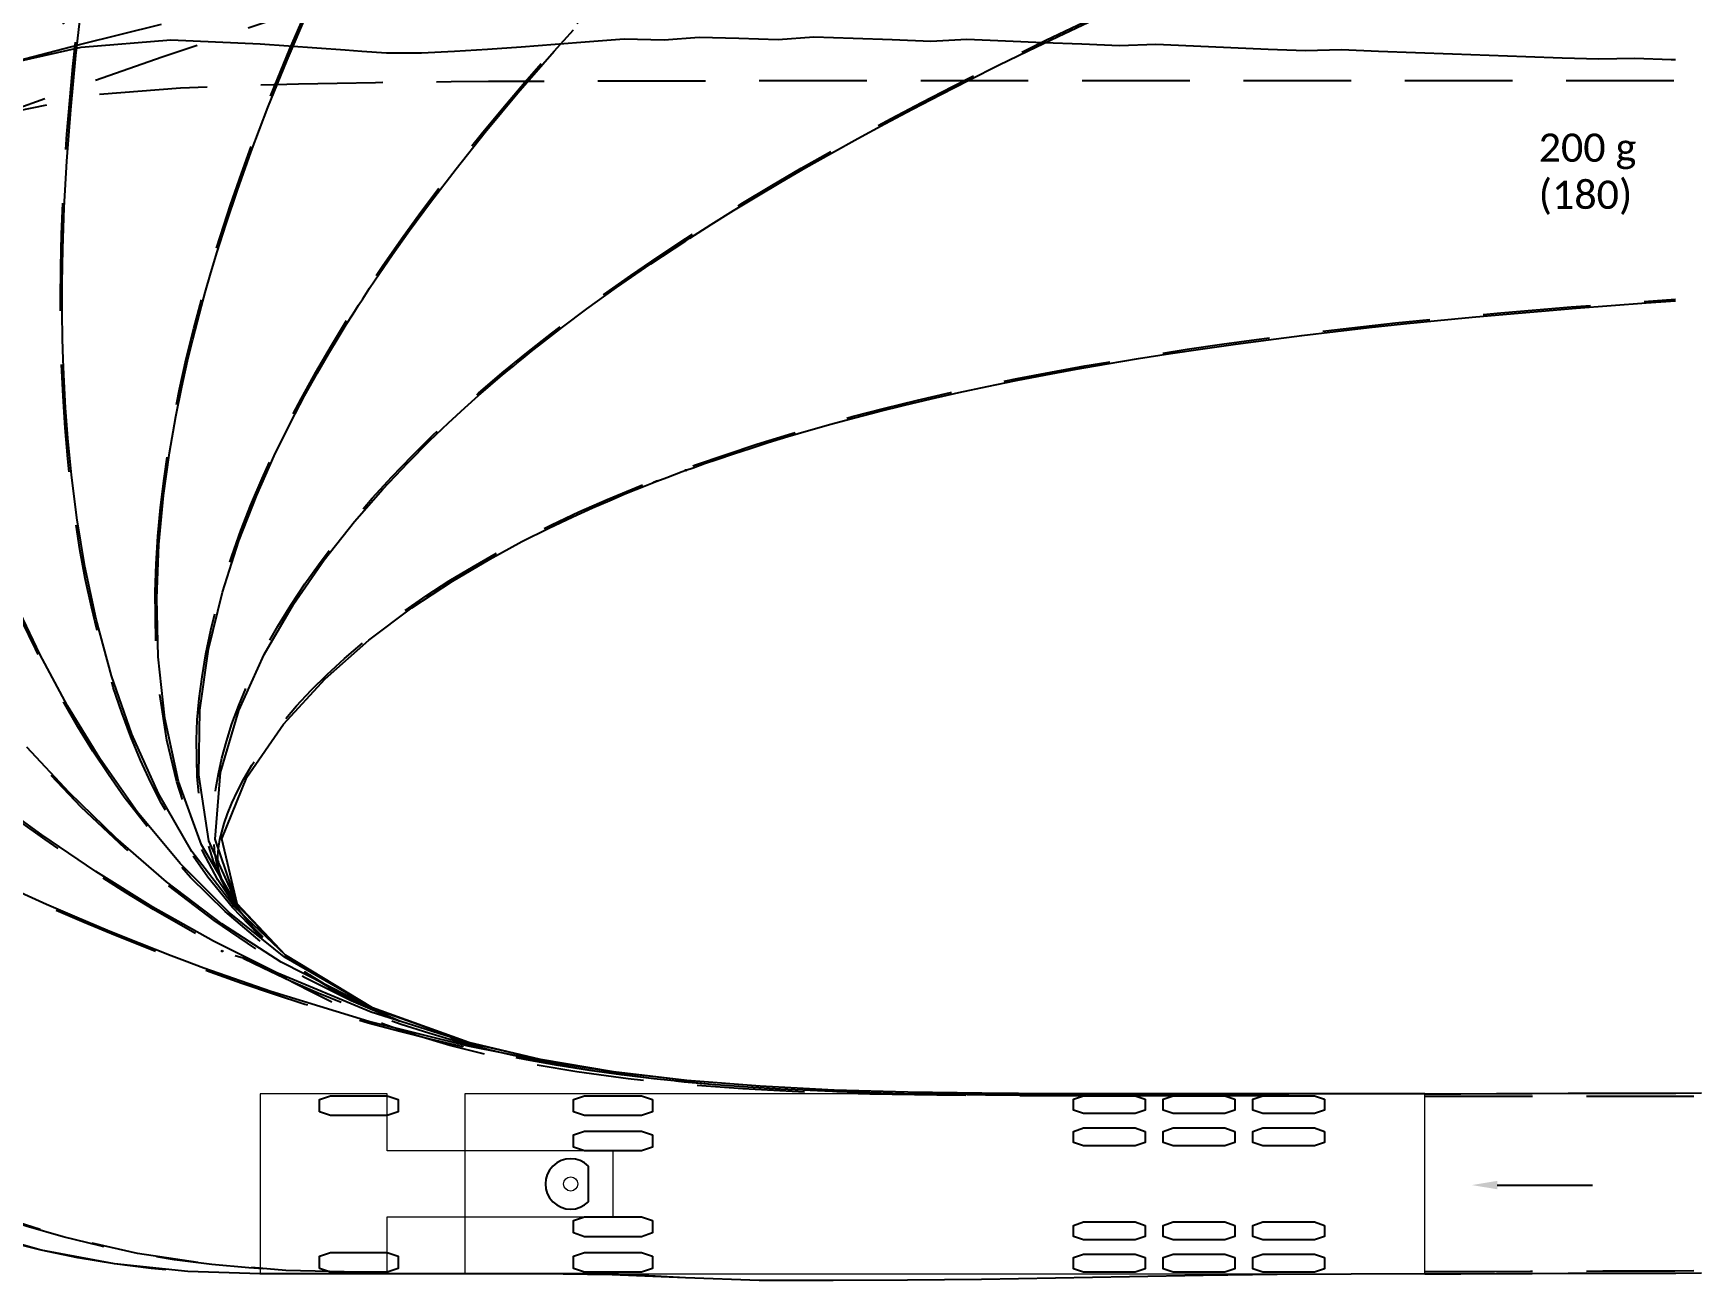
# Model space of a CAD drawing. Header units: millimetres. Extents: x -38.4 to 0, y -9.4 to 33.9.
# Drawn here: x -23.63 to 0, y -0.11 to 17.56 of the extents above; entities that cross this region are included whole.
import ezdxf
from ezdxf import colors
from ezdxf.entities.mleader import LeaderData, LeaderLine
from ezdxf.math import Vec2, Vec3

# ---------------------------------------------------------------- set-up
doc = ezdxf.new("R2010")
doc.units = ezdxf.units.MM
doc.linetypes.add('DASHEDX2', pattern=[1.5, 1, -0.5])
doc.layers.add('Tekst', color=4, linetype='Continuous')
doc.styles.add('Legend', font='CALIBRI.TTF')
doc.styles.get("Standard").update_dxf_attribs({"font": 'romans'})

# ---------------------------------------------------------------- blocks, each defined once
blk = doc.blocks.new('*U3592')
at = {"color": 1, "linetype": 'Continuous', "lineweight": 0, "ltscale": 1.524}
blk.add_lwpolyline([(0, 1.275), (-13.6, 1.275), (-13.6, -1.275), (0, -1.275), (0, 1.275), (0, 1.275)], close=True, dxfattribs=at)
at = {"color": 2, "linetype": 'Continuous', "ltscale": 1.524, "flags": 128}
for points in [[(-12.178, 1.043752), (-12.178, 1.202248), (-12.03576, 1.25), (-11.30424, 1.25), (-11.162, 1.202248), (-11.162, 1.043752), (-11.30424, 0.996), (-12.03576, 0.996)], [(-10.908, 1.043752), (-10.908, 1.202248), (-10.76576, 1.25), (-10.03424, 1.25), (-9.892, 1.202248), (-9.892, 1.043752), (-10.03424, 0.996), (-10.76576, 0.996)], [(-9.638, 1.043752), (-9.638, 1.202248), (-9.49576, 1.25), (-8.76424, 1.25), (-8.622, 1.202248), (-8.622, 1.043752), (-8.76424, 0.996), (-9.49576, 0.996)], [(-12.178, 0.586552), (-12.178, 0.745048), (-12.03576, 0.7928), (-11.30424, 0.7928), (-11.162, 0.745048), (-11.162, 0.586552), (-11.30424, 0.5388), (-12.03576, 0.5388)], [(-10.908, 0.586552), (-10.908, 0.745048), (-10.76576, 0.7928), (-10.03424, 0.7928), (-9.892, 0.745048), (-9.892, 0.586552), (-10.03424, 0.5388), (-10.76576, 0.5388)], [(-9.638, 0.586552), (-9.638, 0.745048), (-9.49576, 0.7928), (-8.76424, 0.7928), (-8.622, 0.745048), (-8.622, 0.586552), (-8.76424, 0.5388), (-9.49576, 0.5388)], [(-12.178, -0.745048), (-12.178, -0.586552), (-12.03576, -0.5388), (-11.30424, -0.5388), (-11.162, -0.586552), (-11.162, -0.745048), (-11.30424, -0.7928), (-12.03576, -0.7928)], [(-10.908, -0.745048), (-10.908, -0.586552), (-10.76576, -0.5388), (-10.03424, -0.5388), (-9.892, -0.586552), (-9.892, -0.745048), (-10.03424, -0.7928), (-10.76576, -0.7928)], [(-9.638, -0.745048), (-9.638, -0.586552), (-9.49576, -0.5388), (-8.76424, -0.5388), (-8.622, -0.586552), (-8.622, -0.745048), (-8.76424, -0.7928), (-9.49576, -0.7928)], [(-12.178, -1.202248), (-12.178, -1.043752), (-12.03576, -0.996), (-11.30424, -0.996), (-11.162, -1.043752), (-11.162, -1.202248), (-11.30424, -1.25), (-12.03576, -1.25)], [(-10.908, -1.202248), (-10.908, -1.043752), (-10.76576, -0.996), (-10.03424, -0.996), (-9.892, -1.043752), (-9.892, -1.202248), (-10.03424, -1.25), (-10.76576, -1.25)], [(-9.638, -1.202248), (-9.638, -1.043752), (-9.49576, -0.996), (-8.76424, -0.996), (-8.622, -1.043752), (-8.622, -1.202248), (-8.76424, -1.25), (-9.49576, -1.25)]]:
    blk.add_lwpolyline(points, close=True, dxfattribs=at)
at = {"color": 1, "lineweight": 0}
blk.add_circle((-1.5, 0), 0.1, dxfattribs=at)
blk = doc.blocks.new('*U3593')
at = {"color": 1, "linetype": 'Continuous', "ltscale": 1.524}
blk.add_line((-4.653, 0.253), (-4.653, -0.253), dxfattribs=at)
at = {"color": 2, "linetype": 'Continuous', "ltscale": 1.524, "flags": 128}
for points in [[(-5.559, 1.023), (-5.559, 1.197), (-5.402, 1.25), (-4.598, 1.25), (-4.441, 1.197), (-4.441, 1.023), (-4.598, 0.971), (-5.402, 0.971)], [(-5.559, 0.52), (-5.559, 0.695), (-5.402, 0.747), (-4.598, 0.747), (-4.441, 0.695), (-4.441, 0.52), (-4.598, 0.468), (-5.402, 0.468)], [(-5.559, -0.695), (-5.559, -0.52), (-5.402, -0.468), (-4.598, -0.468), (-4.441, -0.52), (-4.441, -0.695), (-4.598, -0.747), (-5.402, -0.747)], [(-5.559, -1.197), (-5.559, -1.023), (-5.402, -0.971), (-4.598, -0.971), (-4.441, -1.023), (-4.441, -1.197), (-4.598, -1.25), (-5.402, -1.25)]]:
    blk.add_lwpolyline(points, close=True, dxfattribs=at)
at = {"color": 1, "linetype": 'Continuous', "lineweight": 0, "ltscale": 1.524}
blk.add_lwpolyline([(0, 1.275), (-1.8, 1.275), (-1.8, 0.468), (-5, 0.468), (-5, -0.468), (-1.8, -0.468), (-1.8, -1.275), (0, -1.275), (0, 1.275), (0, 1.275)], close=True, dxfattribs=at)
at = {"color": 1, "linetype": 'Continuous', "ltscale": 1.524}
blk.add_arc((-4.4, 0), 0.357, 225, 135, dxfattribs=at)
blk = doc.blocks.new('*U3591')
at = {"color": 2, "linetype": 'Continuous', "ltscale": 1.524, "flags": 128}
for points in [[(-0.559, 1.023), (-0.559, 1.197), (-0.402, 1.25), (0.402, 1.25), (0.559, 1.197), (0.559, 1.023), (0.402, 0.971), (-0.402, 0.971)], [(-0.559, -1.197), (-0.559, -1.023), (-0.402, -0.971), (0.402, -0.971), (0.559, -1.023), (0.559, -1.197), (0.402, -1.25), (-0.402, -1.25)]]:
    blk.add_lwpolyline(points, close=True, dxfattribs=at)
at = {"rotation": 180}
for name, p in [('*U3593', (-1.4, 0)), ('*U3592', (1.5, 0))]:
    blk.add_blockref(name, p, dxfattribs=at)
blk = doc.blocks.new('*U3601')
at = {"color": 2, "lineweight": 0}
blk.add_circle((0, 0), 0.0127, dxfattribs=at)
blk = doc.blocks.new('*U3602')
at = {"color": 2, "lineweight": 0}
blk.add_circle((0, 0), 0.0127, dxfattribs=at)
blk = doc.blocks.new('*U3603')
at = {"color": 2, "lineweight": 0}
blk.add_circle((0, 0), 0.0127, dxfattribs=at)
blk = doc.blocks.new('*U3604')
at = {"color": 1, "lineweight": 0}
blk.add_circle((0, 0), 0.0127, dxfattribs=at)
blk = doc.blocks.new('*U3606')
at = {"color": 1, "linetype": 'Continuous', "lineweight": 0, "ltscale": 1.524}
blk.add_lwpolyline([(0, 1.275), (-13.6, 1.275), (-13.6, -1.275), (0, -1.275), (0, 1.275), (0, 1.275)], close=True, dxfattribs=at)
at = {"color": 2, "linetype": 'Continuous', "ltscale": 1.524, "flags": 128}
for points in [[(-12.178, 1.043752), (-12.178, 1.202248), (-12.03576, 1.25), (-11.30424, 1.25), (-11.162, 1.202248), (-11.162, 1.043752), (-11.30424, 0.996), (-12.03576, 0.996)], [(-10.908, 1.043752), (-10.908, 1.202248), (-10.76576, 1.25), (-10.03424, 1.25), (-9.892, 1.202248), (-9.892, 1.043752), (-10.03424, 0.996), (-10.76576, 0.996)], [(-9.638, 1.043752), (-9.638, 1.202248), (-9.49576, 1.25), (-8.76424, 1.25), (-8.622, 1.202248), (-8.622, 1.043752), (-8.76424, 0.996), (-9.49576, 0.996)], [(-12.178, 0.586552), (-12.178, 0.745048), (-12.03576, 0.7928), (-11.30424, 0.7928), (-11.162, 0.745048), (-11.162, 0.586552), (-11.30424, 0.5388), (-12.03576, 0.5388)], [(-10.908, 0.586552), (-10.908, 0.745048), (-10.76576, 0.7928), (-10.03424, 0.7928), (-9.892, 0.745048), (-9.892, 0.586552), (-10.03424, 0.5388), (-10.76576, 0.5388)], [(-9.638, 0.586552), (-9.638, 0.745048), (-9.49576, 0.7928), (-8.76424, 0.7928), (-8.622, 0.745048), (-8.622, 0.586552), (-8.76424, 0.5388), (-9.49576, 0.5388)], [(-12.178, -0.745048), (-12.178, -0.586552), (-12.03576, -0.5388), (-11.30424, -0.5388), (-11.162, -0.586552), (-11.162, -0.745048), (-11.30424, -0.7928), (-12.03576, -0.7928)], [(-10.908, -0.745048), (-10.908, -0.586552), (-10.76576, -0.5388), (-10.03424, -0.5388), (-9.892, -0.586552), (-9.892, -0.745048), (-10.03424, -0.7928), (-10.76576, -0.7928)], [(-9.638, -0.745048), (-9.638, -0.586552), (-9.49576, -0.5388), (-8.76424, -0.5388), (-8.622, -0.586552), (-8.622, -0.745048), (-8.76424, -0.7928), (-9.49576, -0.7928)], [(-12.178, -1.202248), (-12.178, -1.043752), (-12.03576, -0.996), (-11.30424, -0.996), (-11.162, -1.043752), (-11.162, -1.202248), (-11.30424, -1.25), (-12.03576, -1.25)], [(-10.908, -1.202248), (-10.908, -1.043752), (-10.76576, -0.996), (-10.03424, -0.996), (-9.892, -1.043752), (-9.892, -1.202248), (-10.03424, -1.25), (-10.76576, -1.25)], [(-9.638, -1.202248), (-9.638, -1.043752), (-9.49576, -0.996), (-8.76424, -0.996), (-8.622, -1.043752), (-8.622, -1.202248), (-8.76424, -1.25), (-9.49576, -1.25)]]:
    blk.add_lwpolyline(points, close=True, dxfattribs=at)
at = {"color": 1, "lineweight": 0}
blk.add_circle((-1.5, 0), 0.1, dxfattribs=at)
blk = doc.blocks.new('*U3607')
at = {"color": 1, "linetype": 'Continuous', "ltscale": 1.524}
blk.add_line((-4.653, 0.253), (-4.653, -0.253), dxfattribs=at)
at = {"color": 2, "linetype": 'Continuous', "ltscale": 1.524, "flags": 128}
for points in [[(-5.559, 1.023), (-5.559, 1.197), (-5.402, 1.25), (-4.598, 1.25), (-4.441, 1.197), (-4.441, 1.023), (-4.598, 0.971), (-5.402, 0.971)], [(-5.559, 0.52), (-5.559, 0.695), (-5.402, 0.747), (-4.598, 0.747), (-4.441, 0.695), (-4.441, 0.52), (-4.598, 0.468), (-5.402, 0.468)], [(-5.559, -0.695), (-5.559, -0.52), (-5.402, -0.468), (-4.598, -0.468), (-4.441, -0.52), (-4.441, -0.695), (-4.598, -0.747), (-5.402, -0.747)], [(-5.559, -1.197), (-5.559, -1.023), (-5.402, -0.971), (-4.598, -0.971), (-4.441, -1.023), (-4.441, -1.197), (-4.598, -1.25), (-5.402, -1.25)]]:
    blk.add_lwpolyline(points, close=True, dxfattribs=at)
at = {"color": 1, "linetype": 'Continuous', "lineweight": 0, "ltscale": 1.524}
blk.add_lwpolyline([(0, 1.275), (-1.8, 1.275), (-1.8, 0.468), (-5, 0.468), (-5, -0.468), (-1.8, -0.468), (-1.8, -1.275), (0, -1.275), (0, 1.275), (0, 1.275)], close=True, dxfattribs=at)
at = {"color": 1, "linetype": 'Continuous', "ltscale": 1.524}
blk.add_arc((-4.4, 0), 0.357, 225, 135, dxfattribs=at)
blk = doc.blocks.new('*U3605')
at = {"color": 2, "linetype": 'Continuous', "ltscale": 1.524, "flags": 128}
for points in [[(-0.559, 1.023), (-0.559, 1.197), (-0.402, 1.25), (0.402, 1.25), (0.559, 1.197), (0.559, 1.023), (0.402, 0.971), (-0.402, 0.971)], [(-0.559, -1.197), (-0.559, -1.023), (-0.402, -0.971), (0.402, -0.971), (0.559, -1.023), (0.559, -1.197), (0.402, -1.25), (-0.402, -1.25)]]:
    blk.add_lwpolyline(points, close=True, dxfattribs=at)
at = {"rotation": 180}
for name, p in [('*U3607', (-1.4, 0)), ('*U3606', (1.5, 0))]:
    blk.add_blockref(name, p, dxfattribs=at)
blk = doc.blocks.new('*U3608')
at = {"color": 2, "lineweight": 0}
blk.add_circle((0, 0), 0.0127, dxfattribs=at)
blk = doc.blocks.new('*U3609')
at = {"color": 2, "lineweight": 0}
blk.add_circle((0, 0), 0.0127, dxfattribs=at)
blk = doc.blocks.new('*U3610')
at = {"color": 2, "lineweight": 0}
blk.add_circle((0, 0), 0.0127, dxfattribs=at)
blk = doc.blocks.new('*U3611')
at = {"color": 1, "lineweight": 0}
blk.add_circle((0, 0), 0.0127, dxfattribs=at)
blk = doc.blocks.new('SVT A')
at = {"color": 2, "linetype": 'DASHEDX2', "ltscale": 1.524, "flags": 128}
for points in [[(-22.388, 6.804), (-22.566, 7.061), (-22.785, 7.393), (-22.998, 7.738), (-23.206, 8.095), (-23.407, 8.463), (-23.601, 8.841), (-23.789, 9.23), (-23.97, 9.628), (-24.145, 10.034), (-24.313, 10.449), (-24.474, 10.871), (-24.628, 11.3), (-24.776, 11.736), (-24.917, 12.177), (-25.052, 12.624), (-25.181, 13.076), (-25.304, 13.533), (-25.421, 13.994), (-25.532, 14.459), (-25.638, 14.927), (-25.739, 15.398), (-25.835, 15.873), (-25.926, 16.35), (-26.012, 16.83), (-26.094, 17.312), (-26.172, 17.796), (-26.246, 18.283), (-26.316, 18.77), (-26.383, 19.26), (-26.445, 19.751), (-26.505, 20.243), (-26.561, 20.736), (-26.615, 21.231), (-26.665, 21.727), (-26.713, 22.223), (-26.758, 22.72), (-26.801, 23.219), (-26.842, 23.718), (-26.88, 24.217), (-26.917, 24.717), (-26.951, 25.218), (-26.983, 25.719), (-27.014, 26.221), (-27.043, 26.723), (-27.071, 27.226), (-27.097, 27.729), (-27.121, 28.232), (-27.144, 28.736), (-27.166, 29.24), (-27.187, 29.744), (-27.207, 30.249), (-27.225, 30.753), (-27.243, 31.258), (-27.259, 31.763), (-27.275, 32.269), (-27.29, 32.774), (-27.304, 33.28), (-27.317, 33.786), (-27.32, 33.884)], [(-21.965, 6.951), (-22.11, 7.266), (-22.247, 7.596), (-22.376, 7.94), (-22.498, 8.297), (-22.61, 8.666), (-22.714, 9.047), (-22.808, 9.439), (-22.894, 9.841), (-22.969, 10.252), (-23.036, 10.671), (-23.093, 11.099), (-23.14, 11.533), (-23.179, 11.973), (-23.208, 12.42), (-23.229, 12.871), (-23.242, 13.327), (-23.246, 13.788), (-23.242, 14.252), (-23.23, 14.719), (-23.211, 15.189), (-23.185, 15.662), (-23.153, 16.136), (-23.113, 16.613), (-23.068, 17.092), (-23.017, 17.572), (-22.96, 18.053), (-22.897, 18.535), (-22.83, 19.019), (-22.758, 19.503), (-22.681, 19.987), (-22.599, 20.473), (-22.514, 20.958), (-22.425, 21.444), (-22.332, 21.931), (-22.235, 22.417), (-22.136, 22.904), (-22.033, 23.391), (-21.927, 23.878), (-21.818, 24.365), (-21.706, 24.852), (-21.593, 25.339), (-21.476, 25.827), (-21.358, 26.314), (-21.237, 26.801), (-21.114, 27.287), (-20.99, 27.774), (-20.863, 28.261), (-20.735, 28.748), (-20.605, 29.234), (-20.474, 29.721), (-20.342, 30.207), (-20.208, 30.693), (-20.072, 31.179), (-19.936, 31.665), (-19.798, 32.151), (-19.66, 32.637), (-19.52, 33.122), (-19.379, 33.608), (-19.299, 33.884)], [(-21.892, 10.041), (-21.867, 10.438), (-21.829, 10.843), (-21.779, 11.254), (-21.717, 11.671), (-21.644, 12.093), (-21.559, 12.52), (-21.464, 12.95), (-21.358, 13.383), (-21.242, 13.818), (-21.116, 14.256), (-20.98, 14.695), (-20.836, 15.135), (-20.683, 15.577), (-20.522, 16.018), (-20.354, 16.461), (-20.178, 16.903), (-19.995, 17.345), (-19.805, 17.787), (-19.61, 18.229), (-19.408, 18.67), (-19.201, 19.11), (-18.988, 19.55), (-18.771, 19.989), (-18.549, 20.428), (-18.322, 20.865), (-18.092, 21.302), (-17.857, 21.738), (-17.619, 22.173), (-17.377, 22.607), (-17.132, 23.041), (-16.884, 23.473), (-16.633, 23.905), (-16.379, 24.335), (-16.123, 24.765), (-15.864, 25.194), (-15.603, 25.623), (-15.339, 26.051), (-15.074, 26.477), (-14.807, 26.904), (-14.538, 27.329), (-14.267, 27.754), (-13.994, 28.178), (-13.72, 28.602), (-13.445, 29.025), (-13.168, 29.448), (-12.89, 29.87), (-12.611, 30.291), (-12.331, 30.712), (-12.049, 31.133), (-11.767, 31.553), (-11.484, 31.973), (-11.199, 32.392), (-10.914, 32.811), (-10.628, 33.23), (-10.342, 33.648), (-10.179, 33.884)], [(-21.307, 7.838), (-21.281, 8.137), (-21.24, 8.448), (-21.186, 8.771), (-21.117, 9.105), (-21.033, 9.447), (-20.933, 9.797), (-20.82, 10.154), (-20.691, 10.517), (-20.548, 10.884), (-20.39, 11.256), (-20.219, 11.63), (-20.035, 12.006), (-19.838, 12.384), (-19.629, 12.763), (-19.407, 13.142), (-19.175, 13.521), (-18.932, 13.899), (-18.679, 14.276), (-18.417, 14.652), (-18.145, 15.026), (-17.865, 15.399), (-17.577, 15.77), (-17.281, 16.138), (-16.978, 16.505), (-16.669, 16.869), (-16.353, 17.232), (-16.032, 17.591), (-15.704, 17.949), (-15.372, 18.304), (-15.035, 18.657), (-14.693, 19.008), (-14.347, 19.357), (-13.997, 19.703), (-13.644, 20.048), (-13.286, 20.39), (-12.926, 20.731), (-12.562, 21.069), (-12.196, 21.406), (-11.826, 21.741), (-11.455, 22.074), (-11.08, 22.405), (-10.704, 22.735), (-10.326, 23.064), (-9.945, 23.39), (-9.563, 23.716), (-9.179, 24.04), (-8.793, 24.363), (-8.406, 24.685), (-8.017, 25.006), (-7.627, 25.325), (-7.236, 25.644), (-6.843, 25.961), (-6.45, 26.278), (-6.055, 26.593), (-5.659, 26.908), (-5.263, 27.222), (-4.865, 27.535), (-4.467, 27.847), (-4.068, 28.159), (-3.668, 28.47), (-3.268, 28.781), (-2.867, 29.09), (-2.465, 29.4), (-2.062, 29.708), (-1.74, 29.955)], [(-19.019, 0.011), (-20.055, 0.037), (-21.102, 0.121), (-22.155, 0.275), (-23.208, 0.512), (-24.249, 0.844), (-25.265, 1.281), (-26.239, 1.834), (-27.15, 2.507), (-27.973, 3.301), (-28.684, 4.212), (-29.254, 5.23), (-29.655, 6.336), (-29.872, 7.491), (-29.923, 8.664), (-29.81, 9.833), (-29.532, 10.975), (-29.098, 12.066), (-28.517, 13.082), (-27.894, 14.026), (-27.268, 14.939), (-26.643, 15.829), (-26.022, 16.702), (-25.404, 17.562), (-24.791, 18.412), (-24.18, 19.256), (-23.572, 20.095), (-22.966, 20.93), (-22.362, 21.762), (-22.061, 22.177)], [(-14.841, 2.75), (-15.263, 2.802), (-15.672, 2.86), (-16.068, 2.925), (-16.458, 2.999), (-16.85, 3.082), (-17.242, 3.176), (-17.635, 3.28), (-18.027, 3.395), (-18.419, 3.521), (-18.811, 3.658), (-19.202, 3.806), (-19.594, 3.966), (-19.985, 4.136), (-20.375, 4.318), (-20.765, 4.51), (-21.154, 4.713), (-21.542, 4.927), (-21.928, 5.15), (-22.314, 5.384), (-22.697, 5.626), (-23.079, 5.878), (-23.46, 6.139), (-23.838, 6.408), (-24.214, 6.685), (-24.588, 6.97), (-24.96, 7.262), (-25.329, 7.561), (-25.696, 7.866), (-26.061, 8.178), (-26.424, 8.495), (-26.784, 8.818), (-27.142, 9.147), (-27.497, 9.48), (-27.85, 9.818), (-28.201, 10.16), (-28.55, 10.506), (-28.896, 10.856), (-29.241, 11.21), (-29.583, 11.567), (-29.923, 11.928), (-30.262, 12.291), (-30.599, 12.657), (-30.933, 13.026), (-31.267, 13.398), (-31.598, 13.772), (-31.928, 14.148), (-32.257, 14.526), (-32.583, 14.906), (-32.909, 15.288), (-33.233, 15.672), (-33.556, 16.057), (-33.878, 16.444), (-34.199, 16.832), (-34.518, 17.222), (-34.837, 17.613), (-35.154, 18.005), (-35.47, 18.398), (-35.786, 18.792), (-36.101, 19.188), (-36.415, 19.584), (-36.728, 19.981), (-37.04, 20.379), (-37.352, 20.778), (-37.663, 21.177), (-37.911, 21.497)], [(-21.051, 6.825), (-21.045, 6.865), (-21.009, 7.072), (-20.96, 7.295), (-20.896, 7.531), (-20.816, 7.779), (-20.72, 8.04), (-20.607, 8.31), (-20.477, 8.588), (-20.33, 8.874), (-20.166, 9.166), (-19.984, 9.463), (-19.785, 9.763), (-19.569, 10.066), (-19.338, 10.369), (-19.091, 10.673), (-18.83, 10.977), (-18.554, 11.279), (-18.265, 11.579), (-17.963, 11.877), (-17.648, 12.172), (-17.323, 12.464), (-16.987, 12.752), (-16.641, 13.036), (-16.285, 13.317), (-15.921, 13.593), (-15.548, 13.865), (-15.168, 14.133), (-14.781, 14.396), (-14.387, 14.656), (-13.987, 14.911), (-13.581, 15.161), (-13.17, 15.408), (-12.754, 15.651), (-12.334, 15.89), (-11.909, 16.125), (-11.48, 16.357), (-11.048, 16.585), (-10.612, 16.81), (-10.173, 17.031), (-9.731, 17.249), (-9.287, 17.464), (-8.84, 17.677), (-8.39, 17.886), (-7.938, 18.093), (-7.485, 18.297), (-7.029, 18.499), (-6.572, 18.699), (-6.113, 18.896), (-5.652, 19.091), (-5.19, 19.285), (-4.727, 19.476), (-4.262, 19.666), (-3.796, 19.854), (-3.329, 20.04), (-2.861, 20.225), (-2.393, 20.408), (-1.923, 20.59), (-1.452, 20.77), (-0.981, 20.949), (-0.509, 21.127), (-0.368, 21.18)], [(-19.019, 0.011), (-20.055, 0.037), (-21.102, 0.121), (-22.155, 0.275), (-23.208, 0.512), (-24.249, 0.844), (-25.265, 1.281), (-26.239, 1.834), (-27.15, 2.507), (-27.973, 3.301), (-28.684, 4.212), (-29.254, 5.23), (-29.675, 6.298), (-30.052, 7.346), (-30.409, 8.378), (-30.752, 9.396), (-31.086, 10.403), (-31.415, 11.401), (-31.739, 12.392), (-32.061, 13.378), (-32.38, 14.359), (-32.699, 15.337), (-33.016, 16.313), (-33.333, 17.287), (-33.649, 18.259), (-33.964, 19.231), (-34.279, 20.199), (-34.342, 20.393)], [(-19.019, 0.011), (-20.055, 0.037), (-21.102, 0.121), (-22.155, 0.275), (-23.208, 0.512), (-24.249, 0.844), (-25.265, 1.281), (-26.239, 1.834), (-27.15, 2.507), (-27.973, 3.301), (-28.684, 4.212), (-29.254, 5.23), (-29.655, 6.336), (-29.872, 7.491), (-29.923, 8.664), (-29.81, 9.833), (-29.532, 10.975), (-29.098, 12.066), (-28.514, 13.085), (-27.792, 14.012), (-26.948, 14.828), (-26.061, 15.543), (-25.181, 16.224), (-24.31, 16.882), (-23.448, 17.523), (-22.593, 18.152), (-21.745, 18.773), (-20.903, 19.388), (-20.483, 19.694)], [(-19.019, 0.011), (-20.055, 0.037), (-21.102, 0.121), (-22.155, 0.275), (-23.208, 0.512), (-24.249, 0.844), (-25.265, 1.281), (-26.239, 1.834), (-27.15, 2.507), (-27.973, 3.301), (-28.684, 4.212), (-29.254, 5.23), (-29.655, 6.336), (-29.872, 7.491), (-29.923, 8.664), (-29.81, 9.833), (-29.532, 10.975), (-29.098, 12.066), (-28.514, 13.085), (-27.792, 14.012), (-26.948, 14.828), (-25.997, 15.518), (-24.959, 16.067), (-23.889, 16.487), (-22.84, 16.868), (-21.807, 17.228), (-20.787, 17.573), (-19.779, 17.909), (-18.88, 18.205)], [(-19.019, 0.011), (-20.055, 0.037), (-21.102, 0.121), (-22.155, 0.275), (-23.208, 0.512), (-24.249, 0.844), (-25.265, 1.281), (-26.239, 1.834), (-27.15, 2.507), (-27.973, 3.301), (-28.684, 4.212), (-29.254, 5.23), (-29.655, 6.336), (-29.872, 7.491), (-29.923, 8.664), (-29.81, 9.833), (-29.545, 10.965), (-29.241, 12.046), (-28.927, 13.1), (-28.607, 14.133), (-28.287, 15.149), (-27.966, 16.153), (-27.646, 17.148), (-27.486, 17.642)], [(-19.019, 0.011), (-20.055, 0.037), (-21.102, 0.121), (-22.155, 0.275), (-23.208, 0.512), (-24.249, 0.844), (-25.265, 1.281), (-26.239, 1.834), (-27.15, 2.507), (-27.973, 3.301), (-28.684, 4.212), (-29.254, 5.23), (-29.655, 6.336), (-29.872, 7.491), (-29.923, 8.664), (-29.81, 9.833), (-29.532, 10.975), (-29.098, 12.066), (-28.514, 13.085), (-27.792, 14.012), (-26.948, 14.828), (-25.997, 15.518), (-24.959, 16.067), (-23.853, 16.464), (-22.703, 16.702), (-21.547, 16.791), (-20.426, 16.834), (-20.205, 16.84)], [(-20.205, 16.84), (-19.874, 16.848), (-19.327, 16.859), (-18.785, 16.868), (-18.247, 16.874), (-17.712, 16.879), (-17.181, 16.883), (-16.653, 16.886), (-16.127, 16.888), (-15.603, 16.89), (-15.082, 16.891), (-14.562, 16.892), (-14.043, 16.892), (-13.526, 16.893), (-13.01, 16.893), (-12.495, 16.894), (-11.981, 16.894), (-11.468, 16.894), (-10.955, 16.894), (-10.442, 16.894), (-9.931, 16.894), (-9.419, 16.894), (-8.908, 16.894), (-8.398, 16.895), (-7.887, 16.895), (-7.377, 16.895), (-6.87, 16.895), (-6.359, 16.895), (-5.85, 16.895), (-5.34, 16.895), (-4.83, 16.895), (-4.321, 16.895), (-3.811, 16.895), (-3.302, 16.895), (-2.793, 16.895), (-2.284, 16.895), (-1.775, 16.895), (-1.266, 16.895), (-0.757, 16.895), (-0.368, 16.895)], [(-19.019, 0.011), (-20.055, 0.037), (-21.102, 0.121), (-22.155, 0.275), (-23.208, 0.512), (-24.249, 0.844), (-25.265, 1.281), (-26.239, 1.834), (-27.15, 2.507), (-27.973, 3.301), (-28.684, 4.212), (-29.254, 5.23), (-29.655, 6.336), (-29.872, 7.491), (-29.948, 8.641), (-29.988, 9.757), (-30.012, 10.852), (-30.025, 11.929), (-30.033, 12.992), (-30.038, 14.044), (-30.041, 15.087), (-30.042, 16.123), (-30.042, 16.226)], [(-21.017, 5.829), (-21.018, 5.855), (-21.017, 5.907), (-21.012, 5.97), (-21.002, 6.048), (-20.986, 6.139), (-20.961, 6.246), (-20.925, 6.368), (-20.878, 6.506), (-20.816, 6.658), (-20.739, 6.824), (-20.646, 7.002), (-20.535, 7.192), (-20.405, 7.392), (-20.256, 7.599), (-20.088, 7.814), (-19.9, 8.033), (-19.693, 8.256), (-19.466, 8.481), (-19.221, 8.707), (-18.957, 8.931), (-18.677, 9.154), (-18.379, 9.375), (-18.066, 9.592), (-17.738, 9.804), (-17.395, 10.011), (-17.04, 10.213), (-16.672, 10.409), (-16.292, 10.598), (-15.902, 10.782), (-15.502, 10.958), (-15.093, 11.128), (-14.676, 11.291), (-14.25, 11.448), (-13.818, 11.597), (-13.38, 11.741), (-12.935, 11.878), (-12.485, 12.008), (-12.03, 12.133), (-11.57, 12.251), (-11.106, 12.364), (-10.639, 12.472), (-10.168, 12.574), (-9.694, 12.671), (-9.217, 12.763), (-8.737, 12.85), (-8.255, 12.933), (-7.771, 13.012), (-7.285, 13.087), (-6.797, 13.158), (-6.307, 13.225), (-5.816, 13.288), (-5.324, 13.348), (-4.83, 13.405), (-4.335, 13.459), (-3.839, 13.51), (-3.342, 13.558), (-2.844, 13.604), (-2.346, 13.647), (-1.846, 13.688), (-1.346, 13.727), (-0.846, 13.763), (-0.368, 13.796)], [(-8.438, 2.511), (-8.64, 2.512), (-9.144, 2.513), (-9.646, 2.516), (-10.145, 2.52), (-10.641, 2.526), (-11.133, 2.534), (-11.621, 2.545), (-12.103, 2.56), (-12.579, 2.579), (-13.049, 2.602), (-13.511, 2.631), (-13.964, 2.664), (-14.41, 2.704), (-14.856, 2.751), (-15.303, 2.806), (-15.751, 2.868), (-16.198, 2.939), (-16.646, 3.018), (-17.094, 3.106), (-17.542, 3.202), (-17.99, 3.306), (-18.438, 3.419), (-18.886, 3.54), (-19.334, 3.669), (-19.782, 3.805), (-20.23, 3.95), (-20.678, 4.102), (-21.125, 4.261), (-21.572, 4.427), (-22.019, 4.6), (-22.465, 4.779), (-22.91, 4.965), (-23.355, 5.156), (-23.799, 5.354), (-24.242, 5.556), (-24.685, 5.764), (-25.127, 5.977), (-25.567, 6.195), (-26.007, 6.417), (-26.446, 6.643), (-26.885, 6.874), (-27.322, 7.108), (-27.758, 7.346), (-28.193, 7.587), (-28.628, 7.832), (-29.061, 8.08), (-29.494, 8.33), (-29.926, 8.583), (-30.357, 8.839), (-30.787, 9.098), (-31.217, 9.358), (-31.645, 9.621), (-32.073, 9.886), (-32.501, 10.153), (-32.927, 10.422), (-33.353, 10.692), (-33.778, 10.964), (-34.203, 11.238), (-34.627, 11.513), (-35.05, 11.79), (-35.473, 12.067), (-35.896, 12.347), (-36.318, 12.627), (-36.739, 12.908), (-37.16, 13.19), (-37.328, 13.304)], [(-7.119, 2.511), (-8.134, 2.511), (-9.144, 2.513), (-10.145, 2.52), (-11.133, 2.534), (-12.103, 2.56), (-13.049, 2.602), (-13.964, 2.664), (-14.841, 2.75), (-15.672, 2.86), (-16.449, 2.997), (-17.162, 3.158), (-17.821, 3.346), (-18.476, 3.575), (-19.129, 3.853), (-19.779, 4.18), (-20.427, 4.56), (-21.07, 4.993), (-21.707, 5.479), (-22.335, 6.016), (-22.951, 6.6), (-23.553, 7.229), (-24.14, 7.899), (-24.71, 8.606), (-25.263, 9.345), (-25.798, 10.113), (-26.316, 10.907), (-26.418, 11.068)], [(-20.368, 0.056), (-20.577, 0.071), (-21.102, 0.121), (-21.628, 0.188), (-22.155, 0.275), (-22.682, 0.382), (-23.208, 0.512), (-23.731, 0.665), (-24.249, 0.844), (-24.761, 1.049), (-25.265, 1.281), (-25.759, 1.543), (-26.239, 1.834), (-26.7, 2.148), (-27.148, 2.461), (-27.591, 2.774), (-28.029, 3.085), (-28.464, 3.396), (-28.896, 3.705), (-29.325, 4.014), (-29.752, 4.322), (-30.177, 4.629), (-30.6, 4.935), (-31.022, 5.24), (-31.442, 5.545), (-31.861, 5.849), (-32.28, 6.152), (-32.697, 6.455), (-33.114, 6.758), (-33.531, 7.06), (-33.946, 7.362), (-34.362, 7.664), (-34.777, 7.965), (-35.192, 8.267), (-35.606, 8.568), (-36.02, 8.869), (-36.434, 9.169), (-36.848, 9.47), (-37.259, 9.769), (-37.673, 10.069), (-38.087, 10.37), (-38.368, 10.574)], [(-7.119, 2.511), (-8.134, 2.511), (-9.144, 2.513), (-10.145, 2.52), (-11.133, 2.534), (-12.103, 2.56), (-13.049, 2.602), (-13.964, 2.664), (-14.841, 2.75), (-15.672, 2.86), (-16.449, 2.997), (-17.162, 3.158), (-17.805, 3.341), (-18.375, 3.54), (-18.883, 3.756), (-19.329, 3.985), (-19.715, 4.221), (-20.042, 4.458), (-20.313, 4.692), (-20.557, 4.943), (-20.791, 5.232), (-21.016, 5.571), (-21.229, 5.969), (-21.426, 6.43), (-21.598, 6.958), (-21.738, 7.549), (-21.839, 8.2), (-21.896, 8.904), (-21.906, 9.652), (-21.892, 10.041)], [(-7.119, 2.511), (-8.134, 2.511), (-9.144, 2.513), (-10.145, 2.52), (-11.133, 2.534), (-12.103, 2.56), (-13.049, 2.602), (-13.964, 2.664), (-14.841, 2.75), (-15.672, 2.86), (-16.449, 2.997), (-17.162, 3.158), (-17.805, 3.341), (-18.375, 3.54), (-18.883, 3.756), (-19.329, 3.985), (-19.715, 4.221), (-20.042, 4.458), (-20.312, 4.691), (-20.53, 4.914), (-20.698, 5.12), (-20.836, 5.325), (-20.962, 5.558), (-21.078, 5.835), (-21.181, 6.168), (-21.261, 6.564), (-21.311, 7.027), (-21.32, 7.553), (-21.307, 7.838)], [(-7.119, 2.511), (-8.134, 2.511), (-9.144, 2.513), (-10.145, 2.52), (-11.133, 2.534), (-12.103, 2.56), (-13.049, 2.602), (-13.964, 2.664), (-14.841, 2.75), (-15.672, 2.86), (-16.449, 2.997), (-17.162, 3.158), (-17.805, 3.341), (-18.375, 3.54), (-18.883, 3.756), (-19.329, 3.985), (-19.719, 4.223), (-20.09, 4.495), (-20.454, 4.811), (-20.81, 5.179), (-21.159, 5.607), (-21.495, 6.097), (-21.814, 6.651), (-21.965, 6.951)], [(-7.119, 2.511), (-8.134, 2.511), (-9.144, 2.513), (-10.145, 2.52), (-11.133, 2.534), (-12.103, 2.56), (-13.049, 2.602), (-13.964, 2.664), (-14.841, 2.75), (-15.672, 2.86), (-16.449, 2.997), (-17.162, 3.158), (-17.805, 3.341), (-18.375, 3.54), (-18.894, 3.762), (-19.406, 4.025), (-19.913, 4.336), (-20.416, 4.701), (-20.913, 5.123), (-21.402, 5.604), (-21.88, 6.144), (-22.342, 6.741), (-22.388, 6.804)], [(-7.119, 2.511), (-8.134, 2.511), (-9.144, 2.513), (-10.145, 2.52), (-11.133, 2.534), (-12.103, 2.56), (-13.049, 2.602), (-13.964, 2.664), (-14.841, 2.75), (-15.672, 2.86), (-16.449, 2.997), (-17.162, 3.158), (-17.805, 3.341), (-18.375, 3.54), (-18.883, 3.756), (-19.329, 3.985), (-19.715, 4.221), (-20.042, 4.458), (-20.312, 4.691), (-20.53, 4.914), (-20.698, 5.12), (-20.823, 5.305), (-20.911, 5.463), (-20.97, 5.602), (-21.019, 5.757), (-21.058, 5.949), (-21.083, 6.192), (-21.082, 6.497), (-21.051, 6.825)], [(-7.119, 2.511), (-8.134, 2.511), (-9.144, 2.513), (-10.145, 2.52), (-11.133, 2.534), (-12.103, 2.56), (-13.049, 2.602), (-13.964, 2.664), (-14.841, 2.75), (-15.672, 2.86), (-16.449, 2.997), (-17.162, 3.158), (-17.805, 3.341), (-18.375, 3.54), (-18.883, 3.756), (-19.329, 3.985), (-19.715, 4.221), (-20.042, 4.458), (-20.312, 4.691), (-20.53, 4.914), (-20.698, 5.12), (-20.823, 5.305), (-20.911, 5.463), (-20.966, 5.591), (-20.996, 5.686), (-21.01, 5.748), (-21.016, 5.813), (-21.017, 5.829)], [(-5.849, 2.511), (-6.864, 2.51), (-7.874, 2.509), (-8.875, 2.508), (-9.864, 2.509), (-10.834, 2.517), (-11.781, 2.534), (-12.698, 2.563), (-13.579, 2.608), (-14.416, 2.67), (-15.203, 2.751), (-15.931, 2.849), (-16.593, 2.962), (-17.189, 3.086), (-17.73, 3.223), (-18.219, 3.369), (-18.655, 3.521), (-19.042, 3.675), (-19.382, 3.827), (-19.678, 3.972), (-19.934, 4.106), (-20.155, 4.225), (-20.345, 4.326), (-20.51, 4.406), (-20.656, 4.462), (-20.79, 4.497), (-20.926, 4.546), (-20.954, 4.56)], [(-7.119, 2.511), (-8.134, 2.511), (-9.144, 2.513), (-10.145, 2.52), (-11.133, 2.534), (-12.103, 2.56), (-13.049, 2.602), (-13.964, 2.664), (-14.841, 2.75)], [(-7.119, 2.511), (-8.134, 2.511), (-8.438, 2.511)], [(-3.919, 2.504), (-3.449, 2.504), (-2.936, 2.504), (-2.424, 2.504), (-1.912, 2.504), (-1.401, 2.504), (-0.891, 2.504), (-0.379, 2.504), (0, 2.504)], [(-3.919, 0.019), (-3.449, 0.019), (-2.936, 0.021), (-2.424, 0.024), (-1.912, 0.026), (-1.401, 0.028), (-0.891, 0.03), (-0.38, 0.032), (0, 0.033)]]:
    blk.add_lwpolyline(points, dxfattribs=at)
at = {"color": 1, "linetype": 'Continuous', "ltscale": 1.524, "flags": 128}
for points in [[(-3.919, -0.014), (-4.965, -0.016), (-6.012, -0.023), (-7.058, -0.035), (-8.104, -0.054), (-9.151, -0.072), (-10.2, -0.095), (-11.249, -0.104), (-12.299, -0.109), (-13.35, -0.109), (-14.393, -0.069), (-15.431, -0.026), (-16.473, -0.014), (-17.519, -0.014), (-18.969, -0.014), (-20.419, -0.014), (-20.419, -0.014), (-21.443, 0.021), (-22.479, 0.129), (-23.52, 0.323), (-24.559, 0.615)], [(-3.919, 2.536), (-4.965, 2.536), (-6.012, 2.536), (-7.058, 2.536), (-8.104, 2.536), (-9.15, 2.538), (-10.196, 2.545), (-11.242, 2.561), (-12.288, 2.592), (-13.333, 2.644), (-14.375, 2.726), (-15.414, 2.848), (-16.445, 3.022), (-17.462, 3.265), (-17.462, 3.265), (-18.828, 3.746), (-20.118, 4.401), (-20.118, 4.401), (-20.96, 4.946), (-21.742, 5.54), (-22.462, 6.166), (-23.122, 6.809), (-23.72, 7.451)], [(-3.919, -0.014), (-4.965, -0.016), (-6.012, -0.023), (-7.058, -0.035), (-8.104, -0.054), (-9.151, -0.072), (-10.2, -0.095), (-11.249, -0.104), (-12.299, -0.109), (-13.35, -0.109), (-14.393, -0.069), (-15.427, -0.014), (-16.473, -0.014), (-17.519, -0.014), (-18.969, -0.014), (-20.419, -0.014), (-20.419, -0.014), (-21.443, 0.021), (-22.479, 0.129), (-23.52, 0.323), (-24.559, 0.615)], [(-3.919, 2.536), (-4.965, 2.536), (-6.012, 2.536), (-7.058, 2.536), (-8.104, 2.536), (-9.15, 2.538), (-10.196, 2.545), (-11.242, 2.561), (-12.288, 2.592), (-13.333, 2.644), (-14.375, 2.726), (-15.414, 2.848), (-16.445, 3.022), (-17.462, 3.265), (-17.462, 3.265), (-18.824, 3.756), (-20.059, 4.504), (-20.059, 4.504), (-20.753, 5.223), (-21.248, 6.067), (-21.573, 6.961), (-21.767, 7.858), (-21.861, 8.728), (-21.882, 9.557), (-21.85, 10.322), (-21.784, 11.013), (-21.7, 11.621), (-21.611, 12.134), (-21.526, 12.556), (-21.444, 12.923), (-21.372, 13.224), (-21.306, 13.481), (-21.249, 13.697), (-21.195, 13.89), (-21.115, 14.169), (-21.026, 14.465), (-20.9, 14.864), (-20.739, 15.341), (-20.544, 15.889), (-20.307, 16.511), (-20.036, 17.182), (-19.729, 17.899)], [(-14.388, 14.625), (-14.329, 14.663), (-14.028, 14.855), (-13.713, 15.051), (-13.384, 15.252), (-13.043, 15.454), (-12.688, 15.66), (-12.325, 15.867), (-11.951, 16.074), (-11.568, 16.282), (-11.176, 16.489), (-10.777, 16.697), (-10.371, 16.904), (-9.957, 17.11), (-9.538, 17.315), (-9.114, 17.519), (-8.684, 17.722)], [(-3.919, -0.014), (-4.965, -0.016), (-6.012, -0.023), (-7.058, -0.035), (-8.104, -0.054), (-9.151, -0.072), (-10.2, -0.095), (-11.249, -0.104), (-12.299, -0.109), (-13.35, -0.109), (-14.393, -0.069), (-15.431, -0.026), (-16.473, -0.014), (-17.519, -0.014), (-18.969, -0.014), (-20.419, -0.014), (-20.419, -0.014), (-21.443, 0.021), (-22.479, 0.129), (-23.52, 0.323), (-24.559, 0.615)], [(-3.919, -0.014), (-4.965, -0.016), (-6.012, -0.023), (-7.058, -0.035), (-8.104, -0.054), (-9.151, -0.072), (-10.2, -0.095), (-11.249, -0.104), (-12.299, -0.109), (-13.35, -0.109), (-14.393, -0.069), (-15.431, -0.026), (-16.473, -0.014), (-17.519, -0.014), (-18.969, -0.014), (-20.419, -0.014), (-20.419, -0.014), (-21.443, 0.021), (-22.479, 0.129), (-23.52, 0.323), (-24.559, 0.615)], [(-24.193, 17.088), (-22.977, 17.404), (-21.814, 17.693)], [(-3.919, -0.014), (-4.965, -0.016), (-6.012, -0.023), (-7.058, -0.035), (-8.104, -0.054), (-9.151, -0.072), (-10.2, -0.095), (-11.249, -0.104), (-12.299, -0.109), (-13.35, -0.109), (-14.393, -0.069), (-15.431, -0.026), (-16.473, -0.014), (-17.519, -0.014), (-18.969, -0.014), (-20.419, -0.014), (-20.419, -0.014), (-21.443, 0.021), (-22.479, 0.129), (-23.52, 0.323), (-24.559, 0.615)], [(-3.919, 2.536), (-4.965, 2.536), (-6.012, 2.536), (-7.058, 2.536), (-8.104, 2.536), (-9.15, 2.538), (-10.196, 2.545), (-11.242, 2.561), (-12.288, 2.592), (-13.333, 2.644), (-14.375, 2.726), (-15.414, 2.848), (-16.445, 3.022), (-17.462, 3.265), (-17.462, 3.265), (-18.824, 3.756), (-20.06, 4.503), (-20.06, 4.503), (-20.787, 5.191), (-21.383, 5.969), (-21.859, 6.793), (-22.234, 7.633), (-22.522, 8.459), (-22.741, 9.261), (-22.901, 10.01), (-23.014, 10.697), (-23.091, 11.306), (-23.142, 11.825), (-23.174, 12.256), (-23.194, 12.631), (-23.207, 12.941), (-23.215, 13.237), (-23.22, 13.611), (-23.22, 14.021), (-23.211, 14.512), (-23.191, 15.097), (-23.155, 15.751), (-23.1, 16.477), (-23.026, 17.251), (-22.932, 18.069)], [(-3.919, 2.536), (-4.965, 2.536), (-6.012, 2.536), (-7.058, 2.536), (-8.104, 2.536), (-9.15, 2.538), (-10.196, 2.545), (-11.242, 2.561), (-12.288, 2.592), (-13.333, 2.644), (-14.375, 2.726), (-15.414, 2.848), (-16.445, 3.022), (-17.462, 3.265), (-17.462, 3.265), (-18.824, 3.756), (-20.076, 4.479), (-20.076, 4.479), (-20.857, 5.106), (-21.55, 5.801), (-22.158, 6.535), (-22.688, 7.288), (-23.144, 8.036), (-23.537, 8.769), (-23.868, 9.461)], [(-3.919, 2.536), (-4.965, 2.536), (-6.012, 2.536), (-7.058, 2.536), (-8.104, 2.536), (-9.15, 2.538), (-10.196, 2.545), (-11.242, 2.561), (-12.288, 2.592), (-13.333, 2.644), (-14.375, 2.726), (-15.414, 2.848), (-16.445, 3.022), (-17.462, 3.265), (-17.462, 3.265), (-18.824, 3.756), (-20.059, 4.504), (-20.059, 4.504), (-20.745, 5.229), (-21.142, 6.12), (-21.288, 7.058), (-21.271, 7.975), (-21.147, 8.839), (-20.952, 9.644), (-20.717, 10.371), (-20.466, 11.018), (-20.217, 11.577), (-19.988, 12.044), (-19.787, 12.425), (-19.606, 12.753), (-19.451, 13.02), (-19.314, 13.248), (-19.198, 13.438), (-19.101, 13.591), (-19.025, 13.71), (-18.965, 13.803), (-18.867, 13.952), (-18.727, 14.161), (-18.542, 14.43), (-18.302, 14.769), (-18.005, 15.172), (-17.643, 15.645), (-17.23, 16.162), (-16.765, 16.719), (-16.252, 17.308), (-15.98, 17.612)], [(-18.976, 17.31), (-18.627, 17.285), (-18.133, 17.288), (-17.666, 17.311), (-17.195, 17.339), (-16.718, 17.372), (-16.237, 17.408), (-15.751, 17.446), (-15.259, 17.485), (-14.696, 17.471), (-14.198, 17.511), (-13.636, 17.495), (-13.078, 17.478), (-12.573, 17.514), (-12.018, 17.494), (-11.466, 17.474), (-10.917, 17.452), (-10.408, 17.481), (-9.862, 17.458), (-9.32, 17.435), (-8.78, 17.412), (-8.244, 17.389), (-7.733, 17.41), (-7.199, 17.386), (-6.668, 17.363), (-6.139, 17.341), (-5.612, 17.319), (-5.101, 17.334), (-4.576, 17.312), (-4.053, 17.291), (-3.531, 17.271), (-3.011, 17.252), (-2.492, 17.234), (-1.974, 17.217), (-1.457, 17.2), (-0.947, 17.209), (-0.431, 17.193), (-0.368, 17.191)], [(-3.919, -0.014), (-4.965, -0.016), (-6.012, -0.023), (-7.058, -0.035), (-8.104, -0.054), (-9.151, -0.072), (-10.2, -0.095), (-11.249, -0.104), (-12.299, -0.109), (-13.35, -0.109), (-14.393, -0.069), (-15.431, -0.026), (-16.473, -0.014), (-17.519, -0.014), (-18.969, -0.014), (-20.419, -0.014), (-20.419, -0.014), (-21.443, 0.021), (-22.479, 0.129), (-23.52, 0.323), (-24.559, 0.615)], [(-24.193, 17.088), (-22.952, 17.368), (-21.684, 17.47), (-20.419, 17.412), (-19.211, 17.327), (-18.976, 17.31)], [(-3.919, -0.014), (-4.965, -0.016), (-6.012, -0.023), (-7.058, -0.035), (-8.104, -0.054), (-9.151, -0.072), (-10.2, -0.095), (-11.249, -0.104), (-12.299, -0.109), (-13.35, -0.109), (-14.393, -0.069), (-15.431, -0.026), (-16.473, -0.014), (-17.519, -0.014), (-18.969, -0.014), (-20.419, -0.014), (-20.419, -0.014), (-21.443, 0.021), (-22.479, 0.129), (-23.52, 0.323), (-24.559, 0.615)], [(-3.919, 2.536), (-4.965, 2.536), (-6.012, 2.536), (-7.058, 2.536), (-8.104, 2.536), (-9.15, 2.538), (-10.196, 2.545), (-11.242, 2.561), (-12.288, 2.592), (-13.333, 2.644), (-14.375, 2.726), (-15.414, 2.848), (-16.445, 3.022), (-17.462, 3.265), (-17.462, 3.265), (-18.824, 3.756), (-20.059, 4.504), (-20.059, 4.504), (-20.745, 5.229), (-21.055, 6.145), (-20.98, 7.089), (-20.721, 7.967), (-20.362, 8.761), (-19.946, 9.476), (-19.511, 10.103), (-19.081, 10.646), (-18.679, 11.106), (-18.323, 11.484), (-18.019, 11.788), (-17.748, 12.046), (-17.52, 12.255), (-17.323, 12.431), (-17.155, 12.577), (-17.017, 12.694), (-16.909, 12.785), (-16.831, 12.849), (-16.782, 12.889), (-16.761, 12.906), (-16.693, 12.962), (-16.579, 13.054), (-16.391, 13.202), (-16.133, 13.402), (-15.791, 13.658), (-15.371, 13.96), (-14.885, 14.296), (-14.388, 14.625)], [(-21.491, 4.423), (-21.676, 4.493), (-22.131, 4.671), (-22.577, 4.853), (-23.013, 5.036), (-23.441, 5.221), (-23.858, 5.408)], [(-14.386, 11.372), (-14.286, 11.408), (-14.122, 11.466), (-13.933, 11.532), (-13.712, 11.607), (-13.478, 11.683), (-13.222, 11.764), (-12.945, 11.849), (-12.648, 11.936), (-12.333, 12.025), (-12.001, 12.115), (-11.652, 12.205), (-11.289, 12.295), (-10.912, 12.384), (-10.521, 12.472), (-10.121, 12.558), (-9.709, 12.642), (-9.288, 12.724), (-8.858, 12.803), (-8.42, 12.88), (-7.975, 12.954), (-7.523, 13.025), (-7.066, 13.094), (-6.603, 13.159), (-6.135, 13.222), (-5.663, 13.282), (-5.187, 13.339), (-4.708, 13.394), (-4.225, 13.445), (-3.74, 13.495), (-3.252, 13.542), (-2.762, 13.586), (-2.27, 13.628), (-1.776, 13.669), (-1.281, 13.707), (-0.784, 13.743), (-0.368, 13.771)], [(-3.919, 2.536), (-4.965, 2.536), (-6.012, 2.536), (-7.058, 2.536), (-8.104, 2.536), (-9.15, 2.538), (-10.196, 2.545), (-11.242, 2.561), (-12.288, 2.592), (-13.333, 2.644), (-14.375, 2.726), (-15.414, 2.848), (-16.445, 3.022), (-17.462, 3.265), (-17.462, 3.265), (-18.824, 3.756), (-20.059, 4.504), (-20.059, 4.504), (-20.745, 5.229), (-20.958, 6.149), (-20.605, 7.025), (-20.085, 7.777), (-19.496, 8.417), (-18.877, 8.964), (-18.269, 9.422), (-17.692, 9.803), (-17.166, 10.114), (-16.71, 10.361), (-16.327, 10.554), (-15.99, 10.714), (-15.709, 10.841), (-15.466, 10.946), (-15.262, 11.032), (-15.094, 11.101), (-14.964, 11.153), (-14.869, 11.19), (-14.811, 11.212), (-14.788, 11.221), (-14.801, 11.217), (-14.847, 11.198), (-14.85, 11.197), (-14.797, 11.218), (-14.656, 11.272), (-14.439, 11.353), (-14.386, 11.372)], [(-21.753, 0.045), (-21.96, 0.065), (-22.479, 0.129), (-22.999, 0.215), (-23.52, 0.323), (-24.041, 0.456)], [(-3.919, 2.536), (-4.965, 2.536), (-6.012, 2.536), (-7.058, 2.536), (-8.104, 2.536), (-9.15, 2.538), (-10.196, 2.545), (-11.242, 2.561), (-12.288, 2.592), (-13.333, 2.644), (-14.375, 2.726), (-15.414, 2.848), (-16.445, 3.022), (-17.464, 3.259), (-17.464, 3.259), (-18.845, 3.697), (-20.181, 4.254), (-20.181, 4.254), (-21.079, 4.702), (-21.936, 5.184), (-22.746, 5.688), (-23.51, 6.205), (-24.221, 6.721)], [(-3.919, 2.536), (-4.965, 2.536), (-6.012, 2.536), (-7.058, 2.536), (-8.104, 2.536), (-9.15, 2.538), (-10.196, 2.545), (-11.242, 2.561), (-12.288, 2.592), (-13.333, 2.644), (-14.375, 2.726), (-15.414, 2.846), (-16.448, 3.008), (-17.473, 3.212), (-17.473, 3.212), (-18.879, 3.564), (-20.265, 3.988), (-20.265, 3.988), (-21.213, 4.319), (-21.491, 4.423)], [(-3.919, 2.536), (-3.413, 2.539), (-2.907, 2.542), (-2.399, 2.544), (-1.892, 2.546), (-1.383, 2.547), (-0.875, 2.548), (-0.366, 2.549), (0, 2.55)], [(-3.919, -0.014), (-3.413, -0.011), (-2.907, -0.008), (-2.399, -0.006), (-1.892, -0.004), (-1.383, -0.003), (-0.875, -0.002), (-0.366, -0.001), (0, 0)]]:
    blk.add_lwpolyline(points, dxfattribs=at)
for name, p in [('*U3601', (-20.205, 16.84)), ('*U3608', (-20.205, 16.84)), ('*U3604', (-14.386, 11.372)), ('*U3611', (-14.386, 11.372)), ('*U3602', (-21.017, 5.829)), ('*U3609', (-21.017, 5.829)), ('*U3603', (-20.954, 4.56)), ('*U3610', (-20.954, 4.56)), ('*U3591', (-19.019, 1.261)), ('*U3605', (-19.019, 1.261))]:
    blk.add_blockref(name, p)
at = {"layer": 'Tekst', "insert": (-2.308, 16.143), "char_height": 0.4, "attachment_point": 1, "style": 'Legend'}
blk.add_mtext_dynamic_manual_height_columns('200 g \\P(180)', width=2.42155, gutter_width=12.5, heights=[0], dxfattribs=at)
ml = blk.add_multileader_mtext('Standard')
ml.set_content('', color=256)
ml.set_leader_properties()
ml.build(insert=Vec2(0, 0))
ml.multileader.update_dxf_attribs({"text_right_attachment_type": 6, "dogleg_length": 0.36, "arrow_head_size": 0.36})
ctx = ml.context
ctx.base_point, ctx.char_height, ctx.arrow_head_size, ctx.landing_gap_size, ctx.plane_origin = Vec3(-1.547, 1.245), 0.36, 0.36, 0.18, Vec3(-3.256, 1.245)
ctx.right_attachment = 6
notes = []
notes.append((ctx, [(0, (1, 1, 0), (-2.267, 1.245), (1, 0), 0.72, [(0, [(-3.256, 1.245)], 0, [])])]))
ctx.mtext.insert, ctx.mtext.flow_direction = Vec3(-1.367, 1.425), 5
for ctx, leaders in notes:
    for number, flags, end, landing, length, lines in leaders:
        leader = LeaderData()
        leader.index, (leader.has_last_leader_line, leader.has_dogleg_vector, leader.attachment_direction) = number, flags
        leader.last_leader_point, leader.dogleg_vector, leader.dogleg_length = Vec3(end), Vec3(landing), length
        for number, points, colour, breaks in lines:
            line = LeaderLine()
            line.index, line.vertices, line.color, line.breaks = number, Vec3.list(points), colors.encode_raw_color(colour), breaks
            leader.lines.append(line)
        ctx.leaders.append(leader)

msp = doc.modelspace()

# ---------------------------------------------------------------- block references
msp.add_blockref('SVT A', (0, 0))

doc.saveas('drawing.dxf')
